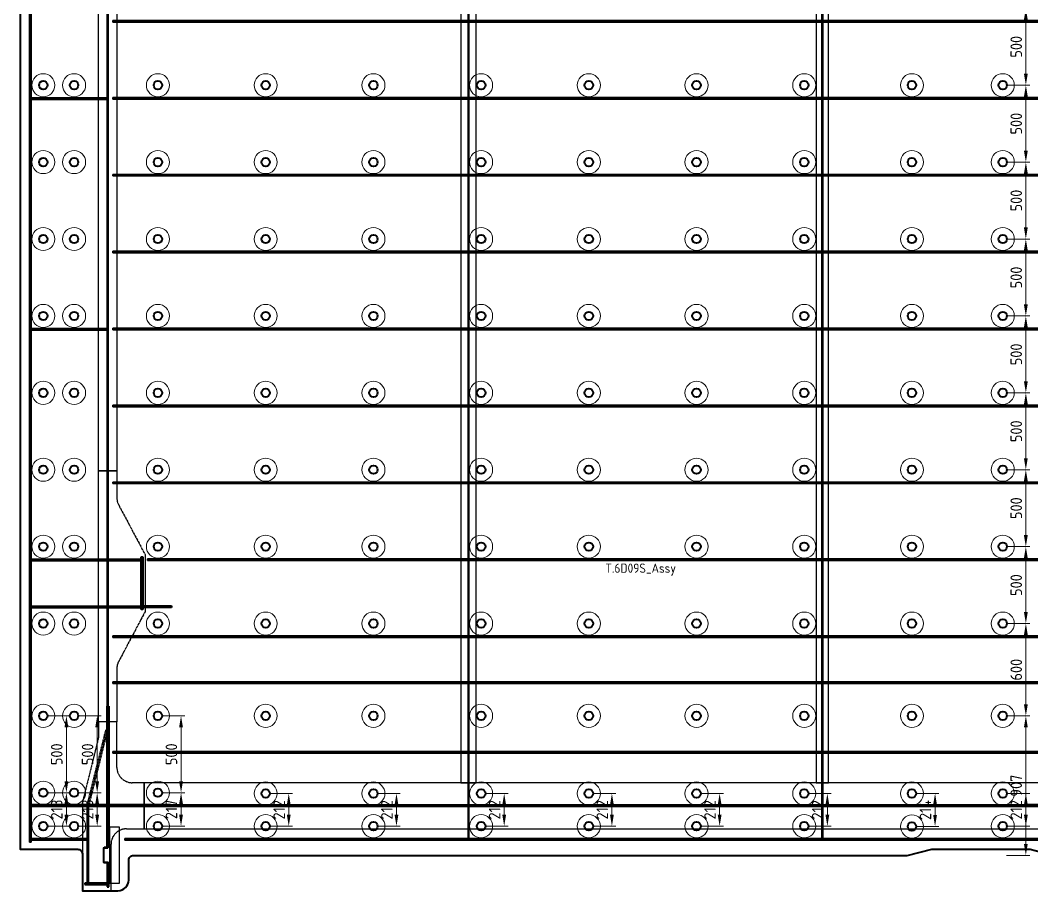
# Model space of a CAD drawing. Header units: millimetres. Extents: x -15442 to -2202, y -1071 to 35649.
# Drawn here: x -15292 to -8719, y -1071 to 4589 of the extents above; entities that cross this region are included whole.
import ezdxf

# ---------------------------------------------------------------- set-up
doc = ezdxf.new("R2010")
doc.units = ezdxf.units.MM
doc.linetypes.add('AM_ISO02W050', pattern=[7.5, 6, -1.5])
doc.linetypes.add('AM_ISO09W050', pattern=[22.5, 12, -1.5, 3, -1.5, 3, -1.5])
for name, color, linetype, lineweight in [('Mechanical-AM_0', 7, 'Continuous', 40), ('Mechanical-AM_11', 3, 'AM_ISO09W050', 25), ('Mechanical-AM_3', 6, 'AM_ISO02W050', 35), ('Mechanical-AM_9', 253, 'Continuous', 0)]:
    doc.layers.add(name, color=color, linetype=linetype, lineweight=lineweight)
doc.styles.add('ACISOTS', font='isocp.shx', dxfattribs={"height": 1})
doc.styles.get("Standard").update_dxf_attribs({"font": 'ISOCP.SHX'})
doc.dimstyles.new('AM_ISO', dxfattribs={"dimtxt": 3, "dimasz": 3, "dimexe": 1, "dimexo": 1, "dimgap": 1, "dimtad": 1, "dimdec": 0, "dimdsep": 46, "dimtxsty": 'Standard', "dimcen": 0, "dimclrd": 256, "dimclre": 256, "dimclrt": 2, "dimadec": 0, "dimazin": 2, "dimtp": 0.1, "dimtm": 0.1, "dimtfac": 0.71, "dimtdec": 0, "dimtmove": 0, "dimatfit": 3, "dimfxl": 1, "dimtzin": 0, "dimlwd": -1, "dimlwe": -1, "dimarcsym": 1})

# ---------------------------------------------------------------- blocks, each defined once
blk = doc.blocks.new('cover in closed box DN90xSCH40')
for points in [[(30, 51), (5, 51), (5, 45), (30, 45)], [(36, -48), (36, 48), (30, 48), (30, -48)], [(30, -45), (5, -45), (5, -51), (30, -51)]]:
    blk.add_lwpolyline(points, close=True)
for points in [[(5, 51), (2, 51), (5, 48)], [(30, 48), (30, 51), (33, 48)], [(5, -51), (5, -48), (2, -51)], [(30, -48), (30, -51), (33, -48)]]:
    blk.add_solid(points)
blk = doc.blocks.new('*D2532')
at = {"layer": 'Defpoints', "color": 0, "transparency": 16777216}
for p in [(-8907.1, 66.7), (-8757.1, 66.7), (-8907.1, -840.8)]:
    blk.add_point(p, dxfattribs=at)
at = {"layer": 'Mechanical-AM_9', "transparency": 16777216}
for p, q in [((-8882.1, 66.7), (-8732.1, 66.7)), ((-8757.1, -765.8), (-8757.1, -8.3)), ((-8882.1, -840.8), (-8732.1, -840.8))]:
    blk.add_line(p, q, dxfattribs=at)
for points in [[(-8769.6, -8.3), (-8744.6, -8.3), (-8757.1, 66.7)], [(-8769.6, -765.8), (-8744.6, -765.8), (-8757.1, -840.8)]]:
    blk.add_solid(points, dxfattribs=at)
at = {"layer": 'Mechanical-AM_9', "color": 2, "transparency": 16777216, "insert": (-8819.6, -387), "char_height": 75, "attachment_point": 5, "rotation": 90}
blk.add_mtext('907', dxfattribs=at)
blk = doc.blocks.new('*D2531')
at = {"layer": 'Defpoints', "color": 0, "transparency": 16777216}
for p in [(-8907.1, 666.7), (-8757.1, 666.7), (-8907.1, 66.7)]:
    blk.add_point(p, dxfattribs=at)
at = {"layer": 'Mechanical-AM_9', "transparency": 16777216}
for p, q in [((-8882.1, 666.7), (-8732.1, 666.7)), ((-8757.1, 141.7), (-8757.1, 591.7)), ((-8882.1, 66.7), (-8732.1, 66.7))]:
    blk.add_line(p, q, dxfattribs=at)
for points in [[(-8769.6, 591.7), (-8744.6, 591.7), (-8757.1, 666.7)], [(-8769.6, 141.7), (-8744.6, 141.7), (-8757.1, 66.7)]]:
    blk.add_solid(points, dxfattribs=at)
at = {"layer": 'Mechanical-AM_9', "color": 2, "transparency": 16777216, "insert": (-8819.6, 366.7), "char_height": 75, "attachment_point": 5, "rotation": 90}
blk.add_mtext('600', dxfattribs=at)
blk = doc.blocks.new('*D2530')
at = {"layer": 'Defpoints', "color": 0, "transparency": 16777216}
for p in [(-8907.1, 1166.7), (-8757.1, 1166.7), (-8907.1, 666.7)]:
    blk.add_point(p, dxfattribs=at)
at = {"layer": 'Mechanical-AM_9', "transparency": 16777216}
for p, q in [((-8882.1, 1166.7), (-8732.1, 1166.7)), ((-8757.1, 741.7), (-8757.1, 1091.7)), ((-8882.1, 666.7), (-8732.1, 666.7))]:
    blk.add_line(p, q, dxfattribs=at)
for points in [[(-8769.6, 1091.7), (-8744.6, 1091.7), (-8757.1, 1166.7)], [(-8769.6, 741.7), (-8744.6, 741.7), (-8757.1, 666.7)]]:
    blk.add_solid(points, dxfattribs=at)
at = {"layer": 'Mechanical-AM_9', "color": 2, "transparency": 16777216, "insert": (-8819.6, 916.7), "char_height": 75, "attachment_point": 5, "rotation": 90}
blk.add_mtext('500', dxfattribs=at)
blk = doc.blocks.new('*D2529')
at = {"layer": 'Defpoints', "color": 0, "transparency": 16777216}
for p in [(-8907.1, 1666.7), (-8757.1, 1666.7), (-8907.1, 1166.7)]:
    blk.add_point(p, dxfattribs=at)
at = {"layer": 'Mechanical-AM_9', "transparency": 16777216}
for p, q in [((-8882.1, 1666.7), (-8732.1, 1666.7)), ((-8757.1, 1241.7), (-8757.1, 1591.7)), ((-8882.1, 1166.7), (-8732.1, 1166.7))]:
    blk.add_line(p, q, dxfattribs=at)
for points in [[(-8769.6, 1591.7), (-8744.6, 1591.7), (-8757.1, 1666.7)], [(-8769.6, 1241.7), (-8744.6, 1241.7), (-8757.1, 1166.7)]]:
    blk.add_solid(points, dxfattribs=at)
at = {"layer": 'Mechanical-AM_9', "color": 2, "transparency": 16777216, "insert": (-8819.6, 1416.7), "char_height": 75, "attachment_point": 5, "rotation": 90}
blk.add_mtext('500', dxfattribs=at)
blk = doc.blocks.new('*D2528')
at = {"layer": 'Defpoints', "color": 0, "transparency": 16777216}
for p in [(-8907.1, 2166.7), (-8757.1, 2166.7), (-8907.1, 1666.7)]:
    blk.add_point(p, dxfattribs=at)
at = {"layer": 'Mechanical-AM_9', "transparency": 16777216}
for p, q in [((-8882.1, 2166.7), (-8732.1, 2166.7)), ((-8757.1, 1741.7), (-8757.1, 2091.7)), ((-8882.1, 1666.7), (-8732.1, 1666.7))]:
    blk.add_line(p, q, dxfattribs=at)
for points in [[(-8769.6, 2091.7), (-8744.6, 2091.7), (-8757.1, 2166.7)], [(-8769.6, 1741.7), (-8744.6, 1741.7), (-8757.1, 1666.7)]]:
    blk.add_solid(points, dxfattribs=at)
at = {"layer": 'Mechanical-AM_9', "color": 2, "transparency": 16777216, "insert": (-8819.6, 1916.7), "char_height": 75, "attachment_point": 5, "rotation": 90}
blk.add_mtext('500', dxfattribs=at)
blk = doc.blocks.new('*D2527')
at = {"layer": 'Defpoints', "color": 0, "transparency": 16777216}
for p in [(-8907.1, 2666.7), (-8757.1, 2666.7), (-8907.1, 2166.7)]:
    blk.add_point(p, dxfattribs=at)
at = {"layer": 'Mechanical-AM_9', "transparency": 16777216}
for p, q in [((-8882.1, 2666.7), (-8732.1, 2666.7)), ((-8757.1, 2241.7), (-8757.1, 2591.7)), ((-8882.1, 2166.7), (-8732.1, 2166.7))]:
    blk.add_line(p, q, dxfattribs=at)
for points in [[(-8769.6, 2591.7), (-8744.6, 2591.7), (-8757.1, 2666.7)], [(-8769.6, 2241.7), (-8744.6, 2241.7), (-8757.1, 2166.7)]]:
    blk.add_solid(points, dxfattribs=at)
at = {"layer": 'Mechanical-AM_9', "color": 2, "transparency": 16777216, "insert": (-8819.6, 2416.7), "char_height": 75, "attachment_point": 5, "rotation": 90}
blk.add_mtext('500', dxfattribs=at)
blk = doc.blocks.new('*D2526')
at = {"layer": 'Defpoints', "color": 0, "transparency": 16777216}
for p in [(-8907.1, 3166.7), (-8757.1, 3166.7), (-8907.1, 2666.7)]:
    blk.add_point(p, dxfattribs=at)
at = {"layer": 'Mechanical-AM_9', "transparency": 16777216}
for p, q in [((-8882.1, 3166.7), (-8732.1, 3166.7)), ((-8757.1, 2741.7), (-8757.1, 3091.7)), ((-8882.1, 2666.7), (-8732.1, 2666.7))]:
    blk.add_line(p, q, dxfattribs=at)
for points in [[(-8769.6, 3091.7), (-8744.6, 3091.7), (-8757.1, 3166.7)], [(-8769.6, 2741.7), (-8744.6, 2741.7), (-8757.1, 2666.7)]]:
    blk.add_solid(points, dxfattribs=at)
at = {"layer": 'Mechanical-AM_9', "color": 2, "transparency": 16777216, "insert": (-8819.6, 2916.7), "char_height": 75, "attachment_point": 5, "rotation": 90}
blk.add_mtext('500', dxfattribs=at)
blk = doc.blocks.new('*D2525')
at = {"layer": 'Defpoints', "color": 0, "transparency": 16777216}
for p in [(-8907.1, 3666.7), (-8757.1, 3666.7), (-8907.1, 3166.7)]:
    blk.add_point(p, dxfattribs=at)
at = {"layer": 'Mechanical-AM_9', "transparency": 16777216}
for p, q in [((-8882.1, 3666.7), (-8732.1, 3666.7)), ((-8757.1, 3241.7), (-8757.1, 3591.7)), ((-8882.1, 3166.7), (-8732.1, 3166.7))]:
    blk.add_line(p, q, dxfattribs=at)
for points in [[(-8769.6, 3591.7), (-8744.6, 3591.7), (-8757.1, 3666.7)], [(-8769.6, 3241.7), (-8744.6, 3241.7), (-8757.1, 3166.7)]]:
    blk.add_solid(points, dxfattribs=at)
at = {"layer": 'Mechanical-AM_9', "color": 2, "transparency": 16777216, "insert": (-8819.6, 3416.7), "char_height": 75, "attachment_point": 5, "rotation": 90}
blk.add_mtext('500', dxfattribs=at)
blk = doc.blocks.new('*D2524')
at = {"layer": 'Defpoints', "color": 0, "transparency": 16777216}
for p in [(-8907.1, 4166.7), (-8757.1, 4166.7), (-8907.1, 3666.7)]:
    blk.add_point(p, dxfattribs=at)
at = {"layer": 'Mechanical-AM_9', "transparency": 16777216}
for p, q in [((-8882.1, 4166.7), (-8732.1, 4166.7)), ((-8757.1, 3741.7), (-8757.1, 4091.7)), ((-8882.1, 3666.7), (-8732.1, 3666.7))]:
    blk.add_line(p, q, dxfattribs=at)
for points in [[(-8769.6, 4091.7), (-8744.6, 4091.7), (-8757.1, 4166.7)], [(-8769.6, 3741.7), (-8744.6, 3741.7), (-8757.1, 3666.7)]]:
    blk.add_solid(points, dxfattribs=at)
at = {"layer": 'Mechanical-AM_9', "color": 2, "transparency": 16777216, "insert": (-8819.6, 3916.7), "char_height": 75, "attachment_point": 5, "rotation": 90}
blk.add_mtext('500', dxfattribs=at)
blk = doc.blocks.new('*D2523')
at = {"layer": 'Defpoints', "color": 0, "transparency": 16777216}
for p in [(-8907.1, 4666.7), (-8757.1, 4666.7), (-8907.1, 4166.7)]:
    blk.add_point(p, dxfattribs=at)
at = {"layer": 'Mechanical-AM_9', "transparency": 16777216}
for p, q in [((-8882.1, 4666.7), (-8732.1, 4666.7)), ((-8757.1, 4241.7), (-8757.1, 4591.7)), ((-8882.1, 4166.7), (-8732.1, 4166.7))]:
    blk.add_line(p, q, dxfattribs=at)
for points in [[(-8769.6, 4591.7), (-8744.6, 4591.7), (-8757.1, 4666.7)], [(-8769.6, 4241.7), (-8744.6, 4241.7), (-8757.1, 4166.7)]]:
    blk.add_solid(points, dxfattribs=at)
at = {"layer": 'Mechanical-AM_9', "color": 2, "transparency": 16777216, "insert": (-8819.6, 4416.7), "char_height": 75, "attachment_point": 5, "rotation": 90}
blk.add_mtext('500', dxfattribs=at)
blk = doc.blocks.new('*D2512')
at = {"layer": 'Defpoints', "color": 0, "transparency": 16777216}
for p in [(-8907.1, -438.3), (-8907.1, -650.8), (-8757.1, -650.8)]:
    blk.add_point(p, dxfattribs=at)
at = {"layer": 'Mechanical-AM_9', "transparency": 16777216}
for p, q in [((-8882.1, -438.3), (-8732.1, -438.3)), ((-8757.1, -513.3), (-8757.1, -575.8)), ((-8882.1, -650.8), (-8732.1, -650.8))]:
    blk.add_line(p, q, dxfattribs=at)
for points in [[(-8769.6, -513.3), (-8744.6, -513.3), (-8757.1, -438.3)], [(-8769.6, -575.8), (-8744.6, -575.8), (-8757.1, -650.8)]]:
    blk.add_solid(points, dxfattribs=at)
at = {"layer": 'Mechanical-AM_9', "color": 2, "transparency": 16777216, "insert": (-8819.6, -544.5), "char_height": 75, "attachment_point": 5, "rotation": 90}
blk.add_mtext('212', dxfattribs=at)
blk = doc.blocks.new('*D2497')
at = {"layer": 'Defpoints', "color": 0, "transparency": 16777216}
for p in [(-9497.1, -438.3), (-9497.1, -652.8), (-9347.1, -652.8)]:
    blk.add_point(p, dxfattribs=at)
at = {"layer": 'Mechanical-AM_9', "transparency": 16777216}
for p, q in [((-9472.1, -438.3), (-9322.1, -438.3)), ((-9347.1, -513.3), (-9347.1, -577.8)), ((-9472.1, -652.8), (-9322.1, -652.8))]:
    blk.add_line(p, q, dxfattribs=at)
for points in [[(-9359.6, -513.3), (-9334.6, -513.3), (-9347.1, -438.3)], [(-9359.6, -577.8), (-9334.6, -577.8), (-9347.1, -652.8)]]:
    blk.add_solid(points, dxfattribs=at)
at = {"layer": 'Mechanical-AM_9', "color": 2, "transparency": 16777216, "insert": (-9409.6, -545.5), "char_height": 75, "attachment_point": 5, "rotation": 90}
blk.add_mtext('214', dxfattribs=at)
blk = doc.blocks.new('*D2496')
at = {"layer": 'Defpoints', "color": 0, "transparency": 16777216}
for p in [(-10197.1, -438.3), (-10197.1, -650.8), (-10047.1, -650.8)]:
    blk.add_point(p, dxfattribs=at)
at = {"layer": 'Mechanical-AM_9', "transparency": 16777216}
for p, q in [((-10172.1, -438.3), (-10022.1, -438.3)), ((-10047.1, -513.3), (-10047.1, -575.8)), ((-10172.1, -650.8), (-10022.1, -650.8))]:
    blk.add_line(p, q, dxfattribs=at)
for points in [[(-10059.6, -513.3), (-10034.6, -513.3), (-10047.1, -438.3)], [(-10059.6, -575.8), (-10034.6, -575.8), (-10047.1, -650.8)]]:
    blk.add_solid(points, dxfattribs=at)
at = {"layer": 'Mechanical-AM_9', "color": 2, "transparency": 16777216, "insert": (-10109.6, -544.5), "char_height": 75, "attachment_point": 5, "rotation": 90}
blk.add_mtext('212', dxfattribs=at)
blk = doc.blocks.new('*D2495')
at = {"layer": 'Defpoints', "color": 0, "transparency": 16777216}
for p in [(-10897.1, -438.3), (-10897.1, -650.8), (-10747.1, -650.8)]:
    blk.add_point(p, dxfattribs=at)
at = {"layer": 'Mechanical-AM_9', "transparency": 16777216}
for p, q in [((-10872.1, -438.3), (-10722.1, -438.3)), ((-10747.1, -513.3), (-10747.1, -575.8)), ((-10872.1, -650.8), (-10722.1, -650.8))]:
    blk.add_line(p, q, dxfattribs=at)
for points in [[(-10759.6, -513.3), (-10734.6, -513.3), (-10747.1, -438.3)], [(-10759.6, -575.8), (-10734.6, -575.8), (-10747.1, -650.8)]]:
    blk.add_solid(points, dxfattribs=at)
at = {"layer": 'Mechanical-AM_9', "color": 2, "transparency": 16777216, "insert": (-10809.6, -544.5), "char_height": 75, "attachment_point": 5, "rotation": 90}
blk.add_mtext('212', dxfattribs=at)
blk = doc.blocks.new('*D2494')
at = {"layer": 'Defpoints', "color": 0, "transparency": 16777216}
for p in [(-11597.1, -438.3), (-11597.1, -650.8), (-11447.1, -650.8)]:
    blk.add_point(p, dxfattribs=at)
at = {"layer": 'Mechanical-AM_9', "transparency": 16777216}
for p, q in [((-11572.1, -438.3), (-11422.1, -438.3)), ((-11447.1, -513.3), (-11447.1, -575.8)), ((-11572.1, -650.8), (-11422.1, -650.8))]:
    blk.add_line(p, q, dxfattribs=at)
for points in [[(-11459.6, -513.3), (-11434.6, -513.3), (-11447.1, -438.3)], [(-11459.6, -575.8), (-11434.6, -575.8), (-11447.1, -650.8)]]:
    blk.add_solid(points, dxfattribs=at)
at = {"layer": 'Mechanical-AM_9', "color": 2, "transparency": 16777216, "insert": (-11509.6, -544.5), "char_height": 75, "attachment_point": 5, "rotation": 90}
blk.add_mtext('212', dxfattribs=at)
blk = doc.blocks.new('*D2493')
at = {"layer": 'Defpoints', "color": 0, "transparency": 16777216}
for p in [(-12297.1, -438.3), (-12297.1, -650.8), (-12147.1, -650.8)]:
    blk.add_point(p, dxfattribs=at)
at = {"layer": 'Mechanical-AM_9', "transparency": 16777216}
for p, q in [((-12272.1, -438.3), (-12122.1, -438.3)), ((-12147.1, -513.3), (-12147.1, -575.8)), ((-12272.1, -650.8), (-12122.1, -650.8))]:
    blk.add_line(p, q, dxfattribs=at)
for points in [[(-12159.6, -513.3), (-12134.6, -513.3), (-12147.1, -438.3)], [(-12159.6, -575.8), (-12134.6, -575.8), (-12147.1, -650.8)]]:
    blk.add_solid(points, dxfattribs=at)
at = {"layer": 'Mechanical-AM_9', "color": 2, "transparency": 16777216, "insert": (-12209.6, -544.5), "char_height": 75, "attachment_point": 5, "rotation": 90}
blk.add_mtext('212', dxfattribs=at)
blk = doc.blocks.new('*D2492')
at = {"layer": 'Defpoints', "color": 0, "transparency": 16777216}
for p in [(-12997.1, -438.3), (-12997.1, -650.8), (-12847.1, -650.8)]:
    blk.add_point(p, dxfattribs=at)
at = {"layer": 'Mechanical-AM_9', "transparency": 16777216}
for p, q in [((-12972.1, -438.3), (-12822.1, -438.3)), ((-12847.1, -513.3), (-12847.1, -575.8)), ((-12972.1, -650.8), (-12822.1, -650.8))]:
    blk.add_line(p, q, dxfattribs=at)
for points in [[(-12859.6, -513.3), (-12834.6, -513.3), (-12847.1, -438.3)], [(-12859.6, -575.8), (-12834.6, -575.8), (-12847.1, -650.8)]]:
    blk.add_solid(points, dxfattribs=at)
at = {"layer": 'Mechanical-AM_9', "color": 2, "transparency": 16777216, "insert": (-12909.6, -544.5), "char_height": 75, "attachment_point": 5, "rotation": 90}
blk.add_mtext('212', dxfattribs=at)
blk = doc.blocks.new('*D2491')
at = {"layer": 'Defpoints', "color": 0, "transparency": 16777216}
for p in [(-13697.1, -438.3), (-13697.1, -650.8), (-13547.1, -650.8)]:
    blk.add_point(p, dxfattribs=at)
at = {"layer": 'Mechanical-AM_9', "transparency": 16777216}
for p, q in [((-13672.1, -438.3), (-13522.1, -438.3)), ((-13547.1, -513.3), (-13547.1, -575.8)), ((-13672.1, -650.8), (-13522.1, -650.8))]:
    blk.add_line(p, q, dxfattribs=at)
for points in [[(-13559.6, -513.3), (-13534.6, -513.3), (-13547.1, -438.3)], [(-13559.6, -575.8), (-13534.6, -575.8), (-13547.1, -650.8)]]:
    blk.add_solid(points, dxfattribs=at)
at = {"layer": 'Mechanical-AM_9', "color": 2, "transparency": 16777216, "insert": (-13609.6, -544.5), "char_height": 75, "attachment_point": 5, "rotation": 90}
blk.add_mtext('212', dxfattribs=at)
blk = doc.blocks.new('*D2490')
at = {"layer": 'Defpoints', "color": 0, "transparency": 16777216}
for p in [(-14397.1, 66.7), (-14397.1, -433.3), (-14247.1, -433.3)]:
    blk.add_point(p, dxfattribs=at)
at = {"layer": 'Mechanical-AM_9', "transparency": 16777216}
for p, q in [((-14372.1, 66.7), (-14222.1, 66.7)), ((-14247.1, -8.3), (-14247.1, -358.3)), ((-14372.1, -433.3), (-14222.1, -433.3))]:
    blk.add_line(p, q, dxfattribs=at)
for points in [[(-14259.6, -8.3), (-14234.6, -8.3), (-14247.1, 66.7)], [(-14259.6, -358.3), (-14234.6, -358.3), (-14247.1, -433.3)]]:
    blk.add_solid(points, dxfattribs=at)
at = {"layer": 'Mechanical-AM_9', "color": 2, "transparency": 16777216, "insert": (-14309.6, -183.3), "char_height": 75, "attachment_point": 5, "rotation": 90}
blk.add_mtext('500', dxfattribs=at)
blk = doc.blocks.new('*D2489')
at = {"layer": 'Defpoints', "color": 0, "transparency": 16777216}
for p in [(-14397.1, -433.3), (-14397.1, -650.8), (-14247.1, -650.8)]:
    blk.add_point(p, dxfattribs=at)
at = {"layer": 'Mechanical-AM_9', "transparency": 16777216}
for p, q in [((-14372.1, -433.3), (-14222.1, -433.3)), ((-14247.1, -508.3), (-14247.1, -575.8)), ((-14372.1, -650.8), (-14222.1, -650.8))]:
    blk.add_line(p, q, dxfattribs=at)
for points in [[(-14259.6, -508.3), (-14234.6, -508.3), (-14247.1, -433.3)], [(-14259.6, -575.8), (-14234.6, -575.8), (-14247.1, -650.8)]]:
    blk.add_solid(points, dxfattribs=at)
at = {"layer": 'Mechanical-AM_9', "color": 2, "transparency": 16777216, "insert": (-14309.6, -542), "char_height": 75, "attachment_point": 5, "rotation": 90}
blk.add_mtext('217', dxfattribs=at)
blk = doc.blocks.new('*D2488')
at = {"layer": 'Defpoints', "color": 0, "transparency": 16777216}
for p in [(-15142.1, 66.7), (-15142.1, -433.3), (-14992.1, -433.3)]:
    blk.add_point(p, dxfattribs=at)
at = {"layer": 'Mechanical-AM_9', "transparency": 16777216}
for p, q in [((-15117.1, 66.7), (-14967.1, 66.7)), ((-14992.1, -8.3), (-14992.1, -358.3)), ((-15117.1, -433.3), (-14967.1, -433.3))]:
    blk.add_line(p, q, dxfattribs=at)
for points in [[(-15004.6, -8.3), (-14979.6, -8.3), (-14992.1, 66.7)], [(-15004.6, -358.3), (-14979.6, -358.3), (-14992.1, -433.3)]]:
    blk.add_solid(points, dxfattribs=at)
at = {"layer": 'Mechanical-AM_9', "color": 2, "transparency": 16777216, "insert": (-15054.6, -183.3), "char_height": 75, "attachment_point": 5, "rotation": 90}
blk.add_mtext('500', dxfattribs=at)
blk = doc.blocks.new('*D2487')
at = {"layer": 'Defpoints', "color": 0, "transparency": 16777216}
for p in [(-15142.1, -433.3), (-15142.1, -650.8), (-14992.1, -650.8)]:
    blk.add_point(p, dxfattribs=at)
at = {"layer": 'Mechanical-AM_9', "transparency": 16777216}
for p, q in [((-15117.1, -433.3), (-14967.1, -433.3)), ((-14992.1, -508.3), (-14992.1, -575.8)), ((-15117.1, -650.8), (-14967.1, -650.8))]:
    blk.add_line(p, q, dxfattribs=at)
for points in [[(-15004.6, -508.3), (-14979.6, -508.3), (-14992.1, -433.3)], [(-15004.6, -575.8), (-14979.6, -575.8), (-14992.1, -650.8)]]:
    blk.add_solid(points, dxfattribs=at)
at = {"layer": 'Mechanical-AM_9', "color": 2, "transparency": 16777216, "insert": (-15054.6, -542), "char_height": 75, "attachment_point": 5, "rotation": 90}
blk.add_mtext('218', dxfattribs=at)
blk = doc.blocks.new('*D2486')
at = {"layer": 'Defpoints', "color": 0, "transparency": 16777216}
for p in [(-14942.1, 66.7), (-14942.1, -433.3), (-14792.1, -433.3)]:
    blk.add_point(p, dxfattribs=at)
at = {"layer": 'Mechanical-AM_9', "transparency": 16777216}
for p, q in [((-14917.1, 66.7), (-14767.1, 66.7)), ((-14792.1, -8.3), (-14792.1, -358.3)), ((-14917.1, -433.3), (-14767.1, -433.3))]:
    blk.add_line(p, q, dxfattribs=at)
for points in [[(-14804.6, -8.3), (-14779.6, -8.3), (-14792.1, 66.7)], [(-14804.6, -358.3), (-14779.6, -358.3), (-14792.1, -433.3)]]:
    blk.add_solid(points, dxfattribs=at)
at = {"layer": 'Mechanical-AM_9', "color": 2, "transparency": 16777216, "insert": (-14854.6, -183.3), "char_height": 75, "attachment_point": 5, "rotation": 90}
blk.add_mtext('500', dxfattribs=at)
blk = doc.blocks.new('*D2485')
at = {"layer": 'Defpoints', "color": 0, "transparency": 16777216}
for p in [(-14942.1, -433.3), (-14942.1, -650.8), (-14792.1, -650.8)]:
    blk.add_point(p, dxfattribs=at)
at = {"layer": 'Mechanical-AM_9', "transparency": 16777216}
for p, q in [((-14917.1, -433.3), (-14767.1, -433.3)), ((-14792.1, -508.3), (-14792.1, -575.8)), ((-14917.1, -650.8), (-14767.1, -650.8))]:
    blk.add_line(p, q, dxfattribs=at)
for points in [[(-14804.6, -508.3), (-14779.6, -508.3), (-14792.1, -433.3)], [(-14804.6, -575.8), (-14779.6, -575.8), (-14792.1, -650.8)]]:
    blk.add_solid(points, dxfattribs=at)
at = {"layer": 'Mechanical-AM_9', "color": 2, "transparency": 16777216, "insert": (-14854.6, -542), "char_height": 75, "attachment_point": 5, "rotation": 90}
blk.add_mtext('218', dxfattribs=at)
blk = doc.blocks.new('PNL_01_2_L.H_2_2', base_point=(-15292.1, -1070.8))
for centre in [(-15142.1, 4166.7), (-14942.1, 4166.7), (-14397.1, 4166.7), (-13697.1, 4166.7), (-12997.1, 4166.7), (-12297.1, 4166.7), (-11597.1, 4166.7), (-10897.1, 4166.7), (-10197.1, 4166.7), (-9497.1, 4166.7), (-8907.1, 4166.7), (-15142.1, 3666.7), (-14942.1, 3666.7), (-14397.1, 3666.7), (-13697.1, 3666.7), (-12997.1, 3666.7), (-12297.1, 3666.7), (-11597.1, 3666.7), (-10897.1, 3666.7), (-10197.1, 3666.7), (-9497.1, 3666.7), (-8907.1, 3666.7), (-15142.1, 3166.7), (-14942.1, 3166.7), (-14397.1, 3166.7), (-13697.1, 3166.7), (-12997.1, 3166.7), (-12297.1, 3166.7), (-11597.1, 3166.7), (-10897.1, 3166.7), (-10197.1, 3166.7), (-9497.1, 3166.7), (-8907.1, 3166.7), (-15142.1, 2666.7), (-14942.1, 2666.7), (-14397.1, 2666.7), (-13697.1, 2666.7), (-12997.1, 2666.7), (-12297.1, 2666.7), (-11597.1, 2666.7), (-10897.1, 2666.7), (-10197.1, 2666.7), (-9497.1, 2666.7), (-8907.1, 2666.7), (-15142.1, 2166.7), (-14942.1, 2166.7), (-14397.1, 2166.7), (-13697.1, 2166.7), (-12997.1, 2166.7), (-12297.1, 2166.7), (-11597.1, 2166.7), (-10897.1, 2166.7), (-10197.1, 2166.7), (-9497.1, 2166.7), (-8907.1, 2166.7), (-15142.1, 1666.7), (-14942.1, 1666.7), (-14397.1, 1666.7), (-13697.1, 1666.7), (-12997.1, 1666.7), (-12297.1, 1666.7), (-11597.1, 1666.7), (-10897.1, 1666.7), (-10197.1, 1666.7), (-9497.1, 1666.7), (-8907.1, 1666.7), (-15142.1, 1166.7), (-14942.1, 1166.7), (-14397.1, 1166.7), (-13697.1, 1166.7), (-12997.1, 1166.7), (-12297.1, 1166.7), (-11597.1, 1166.7), (-10897.1, 1166.7), (-10197.1, 1166.7), (-9497.1, 1166.7), (-8907.1, 1166.7), (-15142.1, 666.7), (-14942.1, 666.7), (-14397.1, 666.7), (-13697.1, 666.7), (-12997.1, 666.7), (-12297.1, 666.7), (-11597.1, 666.7), (-10897.1, 666.7), (-10197.1, 666.7), (-9497.1, 666.7), (-8907.1, 666.7), (-15142.1, 66.7), (-14942.1, 66.7), (-14397.1, 66.7), (-13697.1, 66.7), (-12997.1, 66.7), (-12297.1, 66.7), (-11597.1, 66.7), (-10897.1, 66.7), (-10197.1, 66.7), (-9497.1, 66.7), (-8907.1, 66.7)]:
    blk.add_circle(centre, 27.5)
at = {"color": 4}
for centre in [(-15142.1, -433.3), (-14942.1, -433.3), (-14397.1, -433.3), (-13697.1, -438.3), (-12997.1, -438.3), (-12297.1, -438.3), (-11597.1, -438.3), (-10897.1, -438.3), (-10197.1, -438.3), (-9497.1, -438.3), (-8907.1, -438.3), (-15142.1, -650.8), (-14942.1, -650.8), (-14397.1, -650.8), (-13697.1, -650.8), (-12997.1, -650.8), (-12297.1, -650.8), (-11597.1, -650.8), (-10897.1, -650.8), (-10197.1, -650.8), (-9497.1, -652.8), (-8907.1, -650.8)]:
    blk.add_circle(centre, 27.5, dxfattribs=at)
at = {"layer": 'Mechanical-AM_9'}
for centre in [(-15142.1, 4166.7), (-14942.1, 4166.7), (-14397.1, 4166.7), (-13697.1, 4166.7), (-12997.1, 4166.7), (-12297.1, 4166.7), (-11597.1, 4166.7), (-10897.1, 4166.7), (-10197.1, 4166.7), (-9497.1, 4166.7), (-8907.1, 4166.7), (-15142.1, 3666.7), (-14942.1, 3666.7), (-14397.1, 3666.7), (-13697.1, 3666.7), (-12997.1, 3666.7), (-12297.1, 3666.7), (-11597.1, 3666.7), (-10897.1, 3666.7), (-10197.1, 3666.7), (-9497.1, 3666.7), (-8907.1, 3666.7), (-15142.1, 3166.7), (-14942.1, 3166.7), (-14397.1, 3166.7), (-13697.1, 3166.7), (-12997.1, 3166.7), (-12297.1, 3166.7), (-11597.1, 3166.7), (-10897.1, 3166.7), (-10197.1, 3166.7), (-9497.1, 3166.7), (-8907.1, 3166.7), (-15142.1, 2666.7), (-14942.1, 2666.7), (-14397.1, 2666.7), (-13697.1, 2666.7), (-12997.1, 2666.7), (-12297.1, 2666.7), (-11597.1, 2666.7), (-10897.1, 2666.7), (-10197.1, 2666.7), (-9497.1, 2666.7), (-8907.1, 2666.7), (-15142.1, 2166.7), (-14942.1, 2166.7), (-14397.1, 2166.7), (-13697.1, 2166.7), (-12997.1, 2166.7), (-12297.1, 2166.7), (-11597.1, 2166.7), (-10897.1, 2166.7), (-10197.1, 2166.7), (-9497.1, 2166.7), (-8907.1, 2166.7), (-15142.1, 1666.7), (-14942.1, 1666.7), (-14397.1, 1666.7), (-13697.1, 1666.7), (-12997.1, 1666.7), (-12297.1, 1666.7), (-11597.1, 1666.7), (-10897.1, 1666.7), (-10197.1, 1666.7), (-9497.1, 1666.7), (-8907.1, 1666.7), (-15142.1, 1166.7), (-14942.1, 1166.7), (-14397.1, 1166.7), (-13697.1, 1166.7), (-12997.1, 1166.7), (-12297.1, 1166.7), (-11597.1, 1166.7), (-10897.1, 1166.7), (-10197.1, 1166.7), (-9497.1, 1166.7), (-8907.1, 1166.7), (-15142.1, 666.7), (-14942.1, 666.7), (-14397.1, 666.7), (-13697.1, 666.7), (-12997.1, 666.7), (-12297.1, 666.7), (-11597.1, 666.7), (-10897.1, 666.7), (-10197.1, 666.7), (-9497.1, 666.7), (-8907.1, 666.7), (-15142.1, 66.7), (-14942.1, 66.7), (-14397.1, 66.7), (-13697.1, 66.7), (-12997.1, 66.7), (-12297.1, 66.7), (-11597.1, 66.7), (-10897.1, 66.7), (-10197.1, 66.7), (-9497.1, 66.7), (-8907.1, 66.7), (-15142.1, -433.3), (-14942.1, -433.3), (-14397.1, -433.3), (-13697.1, -438.3), (-12997.1, -438.3), (-12297.1, -438.3), (-11597.1, -438.3), (-10897.1, -438.3), (-10197.1, -438.3), (-9497.1, -438.3), (-8907.1, -438.3), (-15142.1, -650.8), (-14942.1, -650.8), (-14397.1, -650.8), (-13697.1, -650.8), (-12997.1, -650.8), (-12297.1, -650.8), (-11597.1, -650.8), (-10897.1, -650.8), (-10197.1, -650.8), (-9497.1, -652.8), (-8907.1, -650.8)]:
    blk.add_circle(centre, 75, dxfattribs=at)
for p1, p2, distance, picture, middle in [((-8907.1, 4166.7), (-8907.1, 4666.7), -150, '*D2523', (-8819.6, 4416.7)), ((-8907.1, 3666.7), (-8907.1, 4166.7), -150, '*D2524', (-8819.6, 3916.7)), ((-8907.1, 3166.7), (-8907.1, 3666.7), -150, '*D2525', (-8819.6, 3416.7)), ((-8907.1, 2666.7), (-8907.1, 3166.7), -150, '*D2526', (-8819.6, 2916.7)), ((-8907.1, 2166.7), (-8907.1, 2666.7), -150, '*D2527', (-8819.6, 2416.7)), ((-8907.1, 1666.7), (-8907.1, 2166.7), -150, '*D2528', (-8819.6, 1916.7)), ((-8907.1, 1166.7), (-8907.1, 1666.7), -150, '*D2529', (-8819.6, 1416.7)), ((-8907.1, 666.7), (-8907.1, 1166.7), -150, '*D2530', (-8819.6, 916.7)), ((-8907.1, 66.7), (-8907.1, 666.7), -150, '*D2531', (-8819.6, 366.7)), ((-15142.1, 66.7), (-15142.1, -433.3), 150, '*D2488', (-15054.6, -183.3)), ((-14942.1, 66.7), (-14942.1, -433.3), 150, '*D2486', (-14854.6, -183.3)), ((-14397.1, 66.7), (-14397.1, -433.3), 150, '*D2490', (-14309.6, -183.3)), ((-8907.1146, -840.7679), (-8907.1146, 66.7319), -150, '*D2532', (-8819.6146, -387.018)), ((-15142.1146, -433.2681), (-15142.1146, -650.7731), 150, '*D2487', (-15054.622, -542.0206)), ((-14942.1146, -433.2681), (-14942.1146, -650.7731), 150, '*D2485', (-14854.622, -542.0206)), ((-14397.1146, -433.2681), (-14397.1146, -650.7679), 150, '*D2489', (-14309.622, -542.018)), ((-13697.1146, -438.2681), (-13697.1146, -650.7679), 150, '*D2491', (-13609.622, -544.518)), ((-12997.1146, -438.2681), (-12997.1146, -650.7679), 150, '*D2492', (-12909.622, -544.518)), ((-12297.1146, -438.2681), (-12297.1146, -650.7679), 150, '*D2493', (-12209.622, -544.518)), ((-11597.1146, -438.2681), (-11597.1146, -650.7679), 150, '*D2494', (-11509.622, -544.518)), ((-10897.1146, -438.2681), (-10897.1146, -650.7679), 150, '*D2495', (-10809.622, -544.518)), ((-10197.1146, -438.2681), (-10197.1146, -650.7679), 150, '*D2496', (-10109.622, -544.518)), ((-9497.1146, -438.2681), (-9497.1146, -652.765), 150, '*D2497', (-9409.622, -545.5166)), ((-8907.1146, -438.2681), (-8907.1146, -650.7679), 150, '*D2512', (-8819.622, -544.518))]:
    dim = blk.add_aligned_dim(p1=p1, p2=p2, distance=distance, dimstyle='AM_ISO', override={"dimscale": 25}, dxfattribs=at)
    dim.commit()
    dim.dimension.update_dxf_attribs({"geometry": picture, "text_midpoint": middle})

msp = doc.modelspace()

# ---------------------------------------------------------------- linework, layer by layer
msp.add_lwpolyline([(-14712.1, -1021.2), (-14647.1, -1021.2), (-14647.1, -656.2), (-14712.1, -656.2)], close=True)
at = {"layer": 'Mechanical-AM_0'}
msp.add_lwpolyline([(-3107.1, 10144.2), (-14757.1, 10144.2), (-14757.1, 9699.2, -0.414214), (-14787.1, 9669.2), (-15292.1, 9669.2), (-15292.1, -800.8), (-14918.1, -800.8, -0.414214), (-14888.1, -830.8), (-14888.1, -1070.8), (-14657.1, -1070.8, 0.414214), (-14587.1, -1000.8), (-14587.1, -870.8, -0.414214), (-14557.1, -840.8), (-9529.1, -840.8), (-9369.1, -800.8), (-8728.1, -800.8), (-8663.1, -816.8)], format="xyb", dxfattribs=at)
at = {"layer": 'Mechanical-AM_0', "linetype": 'AM_ISO02W050'}
for points in [[(-12382.1, -515.2), (-12376.1, -515.2), (-12376.1, 9570.7), (-12382.1, 9570.7)], [(-10082.1, -515.2), (-10076.1, -515.2), (-10076.1, 9570.7), (-10082.1, 9570.7)], [(-14727.1, 129.7), (-14721.1, 129.7), (-14721.1, 8994.7), (-14727.1, 8994.7)], [(-15222.1, 4076.7), (-14727.1, 4076.7), (-14727.1, 4082.7), (-15222.1, 4082.7)], [(-15222.1, 2576.7), (-14727.1, 2576.7), (-14727.1, 2582.7), (-15222.1, 2582.7)], [(-15222.1, 1076.7), (-14727.1, 1076.7), (-14727.1, 1082.7), (-15222.1, 1082.7)], [(-14721.1, 1076.7), (-14505.6, 1076.7), (-14505.6, 1082.7), (-14721.1, 1082.7)], [(-14505.6, 1099.7), (-14495.6, 1099.7), (-14495.6, 758.7), (-14505.6, 758.7)], [(-15222.1, 771.7), (-14727.1, 771.7), (-14727.1, 777.7), (-15222.1, 777.7)], [(-14721.1, 771.7), (-14505.6, 771.7), (-14505.6, 777.7), (-14721.1, 777.7)], [(-14308.1, 771.7), (-14495.6, 771.7), (-14495.6, 781.7), (-14308.1, 781.7)], [(-14727.1, 129.7), (-14717.1, 129.7), (-14717.1, -787.7), (-14727.1, -787.7)], [(-14853.9, -509.8), (-14732.9, -24.7), (-14727.1, -26.1), (-14848.1, -511.2)], [(-15222.1, -521.2), (-14727.1, -521.2), (-14727.1, -511.2), (-15222.1, -511.2)], [(-14858.1, -1020.8), (-14848.1, -1020.8), (-14848.1, -521.2), (-14858.1, -521.2)], [(-14717.1, -521.2), (-14316.6, -521.2), (-14316.6, -511.2), (-14717.1, -511.2)], [(-14316.6, -521.2), (-8767.1, -521.2), (-8767.1, -515.2), (-14316.6, -515.2)], [(-12382.1, -730.8), (-12376.1, -730.8), (-12376.1, -521.2), (-12382.1, -521.2)], [(-10082.1, -730.8), (-10076.1, -730.8), (-10076.1, -521.2), (-10082.1, -521.2)], [(-8767.1, -521.2), (-7717.1, -521.2), (-7717.1, -511.2), (-8767.1, -511.2)], [(-14727.1, -1045.8), (-14717.1, -1045.8), (-14717.1, -889.7), (-14727.1, -889.7)], [(-14873.1, -1030.8), (-14727.1, -1030.8), (-14727.1, -1020.8), (-14873.1, -1020.8)]]:
    msp.add_lwpolyline(points, close=True, dxfattribs=at)
at = {"layer": 'Mechanical-AM_11', "color": 3}
for points in [[(-12329.1, 9423.7), (-12429.1, 9423.7), (-12429.1, -368.2), (-12329.1, -368.2)], [(-10039.1, 9423.7), (-10119.1, 9423.7), (-10119.1, -368.2), (-10039.1, -368.2)], [(-14784.1, 1659.7), (-14784.1, 8944.7), (-14664.1, 8944.7), (-14664.1, 1659.7)], [(-3337.6, -368.2), (-14487.6, -368.2), (-14487.6, -668.2), (-3337.6, -668.2)]]:
    msp.add_lwpolyline(points, close=True, dxfattribs=at)
msp.add_lwpolyline([(-14480.6, 743.7), (-14652.4, 420.8, 0.122826), (-14664.1, 373.8), (-14664.1, 28.7), (-14784.1, 28.7), (-14784.1, 1659.7), (-14664.1, 1659.7), (-14664.1, 1484.7, 0.122826), (-14652.4, 1437.7), (-14480.6, 1114.7), (-14480.6, 743.7)], format="xyb", dxfattribs=at)
msp.add_lwpolyline([(-14888.1, -1070.8), (-14702.1, -1070.8), (-14702.1, -768.2, -0.414214), (-14602.1, -668.2), (-14487.6, -668.2), (-14487.6, -368.2), (-14564.1, -368.2, -0.414214), (-14664.1, -268.2), (-14664.1, 28.7), (-14784.1, 28.7), (-14784.1, -75.6, -0.061187), (-14785, -82.8), (-14888.1, -496.2)], format="xyb", close=True, dxfattribs=at)
at = {"layer": 'Mechanical-AM_3', "color": 30, "linetype": 'AM_ISO02W050'}
for points in [[(-15222.1, 9591.7), (-15222.1, -755.8), (-15232.1, -755.8), (-15232.1, 9591.7)], [(-3173.1, 4576.7), (-14691.1, 4576.7), (-14691.1, 4586.7), (-3173.1, 4586.7)], [(-3173.1, 4076.7), (-14691.1, 4076.7), (-14691.1, 4086.7), (-3173.1, 4086.7)], [(-3173.1, 3576.7), (-14691.1, 3576.7), (-14691.1, 3586.7), (-3173.1, 3586.7)], [(-3173.1, 3077.2), (-14691.1, 3077.2), (-14691.1, 3087.2), (-3173.1, 3087.2)], [(-3173.1, 2577.2), (-14691.1, 2577.2), (-14691.1, 2587.2), (-3173.1, 2587.2)], [(-3173.1, 2076.7), (-14691.1, 2076.7), (-14691.1, 2086.7), (-3173.1, 2086.7)], [(-3173.1, 1576.7), (-14691.1, 1576.7), (-14691.1, 1586.7), (-3173.1, 1586.7)], [(-3398.6, 1076.7), (-14465.6, 1076.7), (-14465.6, 1086.7), (-3398.6, 1086.7)], [(-7862.1, 576.7), (-14691.1, 576.7), (-14691.1, 586.7), (-7862.1, 586.7)], [(-3173.1, 276.7), (-14691.1, 276.7), (-14691.1, 286.7), (-3173.1, 286.7)], [(-3173.1, -176.2), (-14691.1, -176.2), (-14691.1, -166.2), (-3173.1, -166.2)], [(-14612.1, -740.7), (-3252.1, -740.7), (-3252.1, -730.8), (-14612.1, -730.8)]]:
    msp.add_lwpolyline(points, close=True, dxfattribs=at)
at = {"layer": 'Mechanical-AM_3', "color": 6, "linetype": 'AM_ISO02W050'}
msp.add_lwpolyline([(-14858.1, -740.8), (-15222.1, -740.8), (-15222.1, -730.8), (-14858.1, -730.8)], close=True, dxfattribs=at)

# ---------------------------------------------------------------- block references
at = {"rotation": 180}
msp.add_blockref('cover in closed box DN90xSCH40', (-14717.1, -838.7), dxfattribs=at)
at = {"layer": 'Mechanical-AM_0'}
msp.add_blockref('PNL_01_2_L.H_2_2', (-15292.1, -1070.8), dxfattribs=at)

# ---------------------------------------------------------------- texts
at = {"layer": 'Mechanical-AM_9', "insert": (-11489.2, 978.6), "char_height": 60, "width": 700.989, "attachment_point": 7, "style": 'ACISOTS'}
msp.add_mtext('T.6D09S_Assy', dxfattribs=at)

doc.saveas('drawing.dxf')
